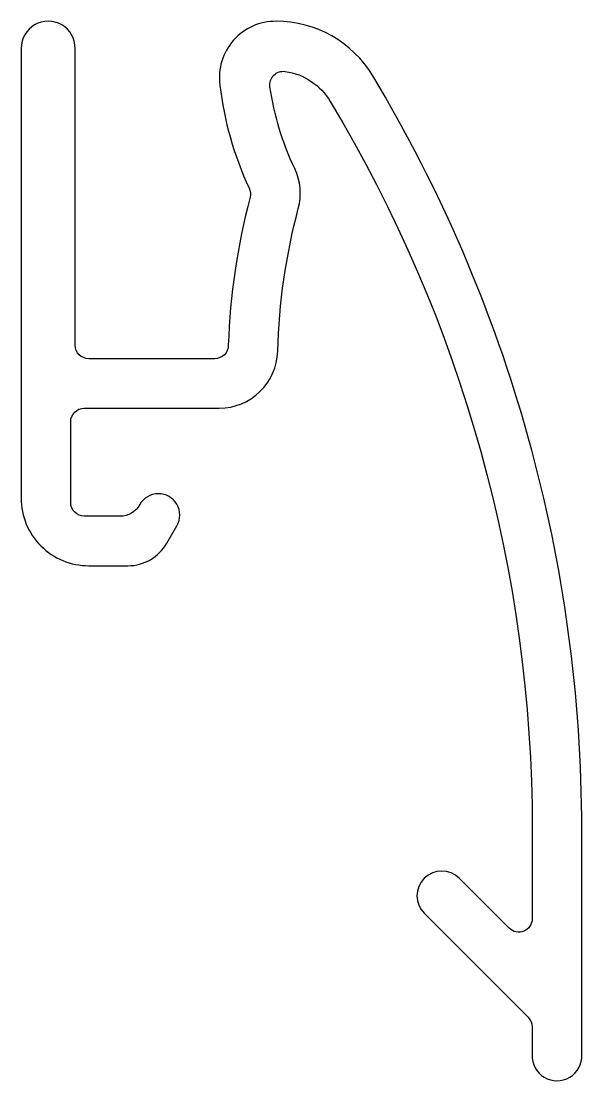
# Model space of a CAD drawing. Extents: x 136.2 to 148.7, y 205.9 to 229.4.
import ezdxf

# ---------------------------------------------------------------- set-up
doc = ezdxf.new("R2010")
doc.units = 0
doc.header["$LTSCALE"] = 15
doc.layers.get('0').update_dxf_attribs({"linetype": 'CONTINUOUS'})

msp = doc.modelspace()

# ---------------------------------------------------------------- linework, layer by layer
at = {"color": 0, "linetype": 'CONTINUOUS'}
msp.add_lwpolyline([(142.105, 228.319, -0.225125), (143.104, 227.654, -0.136094), (147.589, 211.482), (147.589, 209.496, -0.668182), (147.077, 209.284), (145.968, 210.393, 1), (145.19, 209.615), (147.502, 207.304, -0.19891), (147.589, 207.092), (147.589, 206.469, 1.046516), (148.689, 206.469), (148.689, 211.482, 0.136094), (144.047, 228.221, 0.263277), (141.904, 229.433, 0.457264), (140.651, 228.017, 0.079851), (141.301, 225.727, -0.176509), (141.323, 225.523, 0.055528), (140.839, 222.237, -0.414214), (140.539, 221.937), (137.739, 221.937, -0.414213), (137.439, 222.237), (137.439, 228.832, 1.004883), (136.239, 228.832), (136.239, 218.837, 0.414217), (137.739, 217.337), (138.608, 217.337, 0.267935), (139.474, 217.837), (139.698, 218.224, 1.008111), (138.872, 218.694, -0.272209), (138.435, 218.437), (137.639, 218.437, -0.414217), (137.339, 218.737), (137.339, 220.537, -0.41421), (137.639, 220.837), (140.636, 220.837, 0.40602), (141.936, 222.101, -0.057817), (142.394, 225.272, 0.176912), (142.313, 226.16, -0.074618), (141.765, 227.979, -0.501134)], format="xyb", close=True, dxfattribs=at)

doc.saveas('drawing.dxf')
